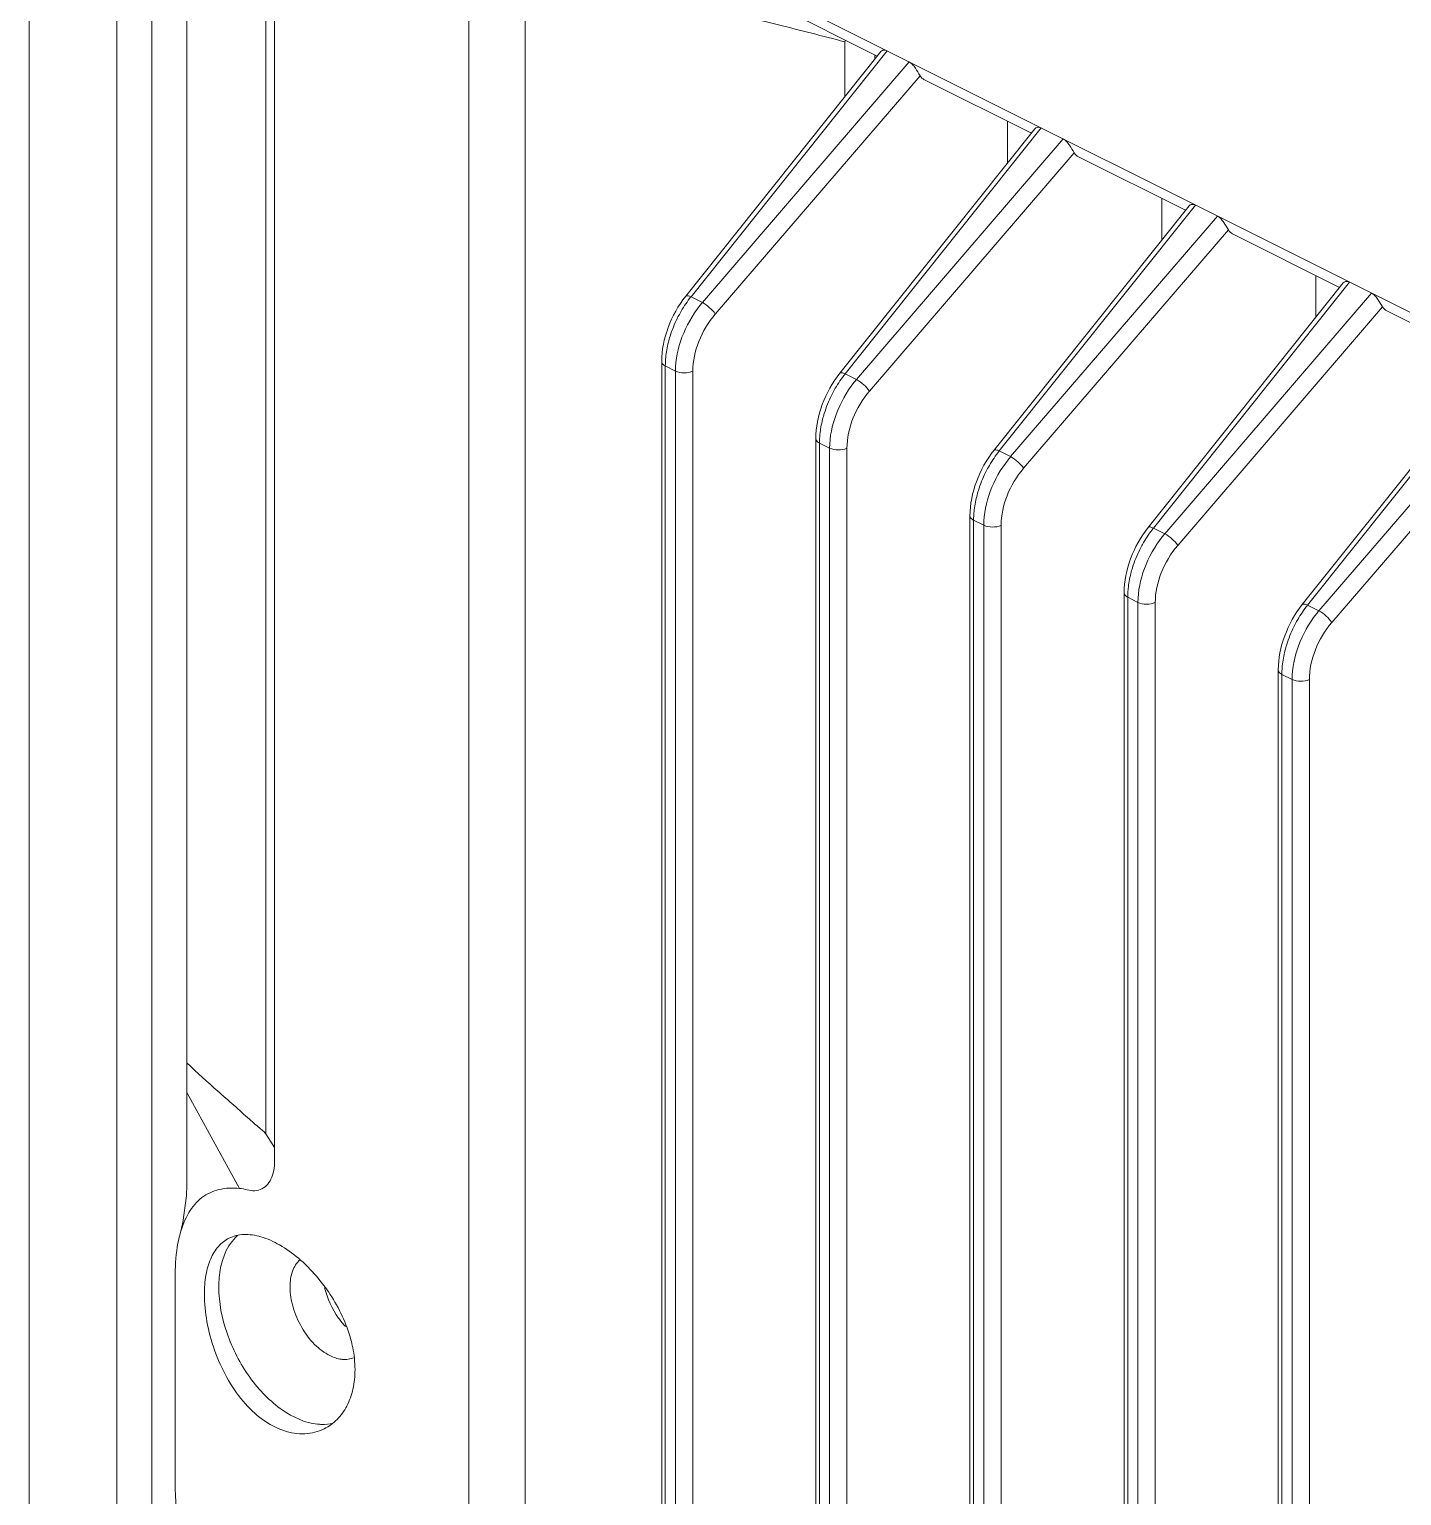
# Model space of a CAD drawing. Header units: millimetres. Extents: x 0 to 2382, y 0 to 1684.
# Drawn here: x 1841.5 to 1896.9, y 1134.6 to 1193.8 of the extents above; entities that cross this region are included whole.
import ezdxf

# ---------------------------------------------------------------- set-up
doc = ezdxf.new("R2010")
doc.units = ezdxf.units.MM
doc.layers.get('0').update_dxf_attribs({"lineweight": 13})

msp = doc.modelspace()

# ---------------------------------------------------------------- linework, layer by layer
msp.add_line((1841.544, 1272.654), (1841.544, 773.518))
at = {"lineweight": 9}
for p, q in [((1845.08, 924.323), (1845.08, 1260.341)), ((1846.494, 1260.341), (1846.494, 924.323)), ((1859.293, 1223.98), (1859.293, 1098.752)), ((1847.908, 1152.07), (1847.908, 1215.632)), ((1851.09, 1149.206), (1851.09, 1211.578)), ((1851.442, 1211.494), (1851.443, 1148.655)), ((1861.563, 1137.528), (1861.563, 1208.542)), ((1871.334, 1195.333), (1974.178, 1143.911)), ((1871.693, 1194.742), (1875.773, 1192.702)), ((1874.464, 1193.28), (1874.464, 1191.063)), ((1868.042, 1183.015), (1875.917, 1192.883)), ((1868.256, 1182.99), (1876.175, 1192.912)), ((1877.059, 1192.47), (1868.714, 1182.761)), ((1875.67, 1192.754), (1875.67, 1192.573)), ((1876.13, 1192.93), (1876.175, 1192.912)), ((1869.235, 1182.293), (1877.503, 1191.912)), ((1877.675, 1191.751), (1881.995, 1189.591)), ((1881.036, 1190.071), (1881.036, 1188.389)), ((1874.264, 1179.904), (1882.139, 1189.771)), ((1874.478, 1179.879), (1882.397, 1189.801)), ((1882.352, 1189.819), (1882.397, 1189.801)), ((1883.282, 1189.359), (1874.937, 1179.649)), ((1875.458, 1179.181), (1883.725, 1188.801)), ((1883.897, 1188.64), (1888.218, 1186.48)), ((1880.487, 1176.793), (1888.362, 1186.66)), ((1880.701, 1176.767), (1888.62, 1186.69)), ((1887.259, 1186.959), (1887.259, 1185.278)), ((1888.575, 1186.708), (1888.62, 1186.69)), ((1889.504, 1186.248), (1881.159, 1176.538)), ((1881.68, 1176.07), (1889.948, 1185.69)), ((1890.12, 1185.529), (1894.44, 1183.368)), ((1886.709, 1173.681), (1894.584, 1183.549)), ((1886.923, 1173.656), (1894.842, 1183.578)), ((1893.481, 1183.848), (1893.481, 1182.167)), ((1894.797, 1183.597), (1894.842, 1183.578)), ((1868.256, 1182.99), (1868.714, 1182.761)), ((1895.727, 1183.136), (1887.382, 1173.427)), ((1887.903, 1172.959), (1896.171, 1182.579)), ((1896.342, 1182.417), (1900.663, 1180.257)), ((1867.072, 1097.071), (1867.072, 1180.375)), ((1867.218, 1180.198), (1867.218, 1096.894)), ((1867.631, 1179.992), (1867.218, 1180.198)), ((1867.631, 1096.688), (1867.631, 1179.992)), ((1868.328, 1179.987), (1868.328, 1096.683)), ((1892.932, 1170.57), (1900.807, 1180.437)), ((1893.146, 1170.545), (1901.065, 1180.467)), ((1901.949, 1180.025), (1893.605, 1170.316)), ((1874.478, 1179.879), (1874.937, 1179.649)), ((1894.126, 1169.848), (1902.393, 1179.467)), ((1873.294, 1093.959), (1873.294, 1177.264)), ((1873.441, 1177.087), (1873.441, 1093.783)), ((1873.853, 1176.881), (1873.441, 1177.087)), ((1873.853, 1093.576), (1873.853, 1176.881)), ((1874.551, 1176.876), (1874.551, 1093.572)), ((1880.701, 1176.767), (1881.159, 1176.538)), ((1879.517, 1090.848), (1879.517, 1174.152)), ((1879.663, 1173.976), (1879.663, 1090.671)), ((1880.076, 1173.769), (1879.663, 1173.976)), ((1880.076, 1090.465), (1880.076, 1173.769)), ((1880.773, 1173.765), (1880.773, 1090.46)), ((1886.923, 1173.656), (1887.382, 1173.427)), ((1885.739, 1087.737), (1885.739, 1171.041)), ((1885.886, 1170.864), (1885.886, 1087.56)), ((1886.298, 1170.658), (1885.886, 1170.864)), ((1886.298, 1087.354), (1886.298, 1170.658)), ((1886.996, 1170.654), (1886.996, 1087.349)), ((1893.146, 1170.545), (1893.605, 1170.316)), ((1891.962, 1084.625), (1891.962, 1167.93)), ((1892.108, 1167.753), (1892.108, 1084.449)), ((1892.521, 1167.547), (1892.108, 1167.753)), ((1892.521, 1084.243), (1892.521, 1167.547)), ((1893.218, 1167.542), (1893.218, 1084.238)), ((1847.908, 1150.879), (1847.908, 1152.07)), ((1847.908, 1147.142), (1847.908, 1150.879)), ((1850.028, 1147.009), (1847.908, 1150.879)), ((1851.443, 1148.655), (1851.09, 1149.206)), ((1847.437, 1143.545), (1847.437, 1134.888)), ((1861.564, 1129.735), (1861.563, 1137.528))]:
    msp.add_line(p, q, dxfattribs=at)
msp.add_lwpolyline([(1847.908, 1147.142), (1847.895, 1146.712), (1847.745, 1145.634), (1847.631, 1145.172)], dxfattribs=at)
for centre, radius, start, end in [((1875.746, 1192.663), 1.423, 151.40232, 154.30745), ((1871.653, 1180.262), 4.357, 141.23397, 142.41721), ((1871.984, 1179.968), 4.3, 139.5025, 141.63424), ((1870.543, 1180.197), 3.324, 177.44228, 179.98064), ((1877.876, 1177.15), 4.357, 141.23397, 142.41721), ((1878.207, 1176.857), 4.3, 139.5025, 141.63424), ((1876.765, 1177.086), 3.324, 177.44228, 179.98064), ((1884.098, 1174.039), 4.357, 141.23397, 142.41721), ((1884.429, 1173.746), 4.3, 139.5025, 141.63424), ((1882.988, 1173.974), 3.324, 177.44228, 179.98064), ((1890.321, 1170.928), 4.357, 141.23397, 142.41721), ((1890.652, 1170.634), 4.3, 139.5025, 141.63424), ((1889.21, 1170.863), 3.324, 177.44228, 179.98064), ((1896.543, 1167.817), 4.357, 141.23397, 142.41721), ((1896.874, 1167.523), 4.3, 139.5025, 141.63424), ((1895.433, 1167.752), 3.324, 177.44228, 179.98064)]:
    msp.add_arc(centre, radius, start, end, dxfattribs=at)
for centre in [(1878.134, 1192.64), (1884.356, 1189.529), (1890.579, 1186.417), (1896.801, 1183.306)]:
    msp.add_ellipse(centre, major_axis=(0.467, 0.885), ratio=0.62823, start_param=-3.497025, end_param=-3.128001, dxfattribs=at)
for points, knots in [([(1870.917, 1194.181), (1871.207, 1194.109), (1872.391, 1193.814), (1873.573, 1193.512), (1874.464, 1193.28)], [0, 0, 0, 0, 0.245485, 1, 1, 1, 1]), ([(1875.916, 1192.883), (1875.938, 1192.91), (1876.01, 1192.951), (1876.09, 1192.943), (1876.13, 1192.93)], [0, 0, 0, 0, 0.451435, 1, 1, 1, 1]), ([(1877.059, 1192.47), (1877.11, 1192.444), (1877.205, 1192.364), (1877.351, 1192.172), (1877.441, 1192.013), (1877.503, 1191.912)], [0, 0, 0, 0, 0.23838, 0.507774, 1, 1, 1, 1]), ([(1882.139, 1189.772), (1882.16, 1189.799), (1882.232, 1189.84), (1882.312, 1189.832), (1882.352, 1189.819)], [0, 0, 0, 0, 0.451435, 1, 1, 1, 1]), ([(1883.282, 1189.359), (1883.333, 1189.333), (1883.428, 1189.252), (1883.573, 1189.061), (1883.664, 1188.902), (1883.725, 1188.801)], [0, 0, 0, 0, 0.23838, 0.507774, 1, 1, 1, 1]), ([(1888.361, 1186.66), (1888.383, 1186.687), (1888.455, 1186.728), (1888.535, 1186.72), (1888.575, 1186.708)], [0, 0, 0, 0, 0.451435, 1, 1, 1, 1]), ([(1889.504, 1186.248), (1889.555, 1186.222), (1889.65, 1186.141), (1889.796, 1185.95), (1889.886, 1185.79), (1889.948, 1185.69)], [0, 0, 0, 0, 0.23838, 0.507774, 1, 1, 1, 1]), ([(1894.584, 1183.549), (1894.605, 1183.576), (1894.677, 1183.617), (1894.757, 1183.609), (1894.797, 1183.597)], [0, 0, 0, 0, 0.451435, 1, 1, 1, 1]), ([(1868.042, 1183.015), (1867.74, 1182.637), (1867.271, 1181.792), (1867.072, 1180.841), (1867.072, 1180.375)], [0, 0, 0, 0, 0.509629, 1, 1, 1, 1]), ([(1867.704, 1182.122), (1867.739, 1182.193), (1867.885, 1182.47), (1868.057, 1182.734), (1868.2, 1182.919)], [0, 0, 0, 0, 0.25338, 1, 1, 1, 1]), ([(1868.256, 1182.99), (1868.212, 1183.01), (1868.148, 1183.04), (1868.058, 1183.036), (1868.042, 1183.015)], [0, 0, 0, 0, 0.644998, 1, 1, 1, 1]), ([(1895.727, 1183.136), (1895.778, 1183.111), (1895.873, 1183.03), (1896.018, 1182.839), (1896.109, 1182.679), (1896.171, 1182.579)], [0, 0, 0, 0, 0.23838, 0.507774, 1, 1, 1, 1]), ([(1868.613, 1182.637), (1868.308, 1182.252), (1867.834, 1181.408), (1867.631, 1180.454), (1867.631, 1179.992)], [0, 0, 0, 0, 0.515041, 1, 1, 1, 1]), ([(1869.235, 1182.293), (1869.175, 1182.389), (1869.009, 1182.559), (1868.821, 1182.704), (1868.714, 1182.761)], [0, 0, 0, 0, 0.484512, 1, 1, 1, 1]), ([(1867.343, 1181.152), (1867.364, 1181.234), (1867.458, 1181.567), (1867.588, 1181.889), (1867.704, 1182.122)], [0, 0, 0, 0, 0.246489, 1, 1, 1, 1]), ([(1868.328, 1179.987), (1868.328, 1180.395), (1868.518, 1181.233), (1868.955, 1181.966), (1869.235, 1182.293)], [0, 0, 0, 0, 0.486303, 1, 1, 1, 1]), ([(1867.222, 1180.345), (1867.224, 1180.411), (1867.244, 1180.682), (1867.293, 1180.952), (1867.343, 1181.152)], [0, 0, 0, 0, 0.241228, 1, 1, 1, 1]), ([(1867.218, 1180.198), (1867.197, 1180.209), (1867.13, 1180.247), (1867.072, 1180.321), (1867.072, 1180.375)], [0, 0, 0, 0, 0.307754, 1, 1, 1, 1]), ([(1868.328, 1179.987), (1868.221, 1179.936), (1867.979, 1179.9), (1867.736, 1179.939), (1867.631, 1179.992)], [0, 0, 0, 0, 0.501917, 1, 1, 1, 1]), ([(1874.264, 1179.904), (1873.962, 1179.526), (1873.493, 1178.681), (1873.294, 1177.729), (1873.294, 1177.264)], [0, 0, 0, 0, 0.509629, 1, 1, 1, 1]), ([(1874.835, 1179.526), (1874.531, 1179.141), (1874.057, 1178.297), (1873.853, 1177.343), (1873.853, 1176.881)], [0, 0, 0, 0, 0.515041, 1, 1, 1, 1]), ([(1873.926, 1179.01), (1873.962, 1179.081), (1874.108, 1179.359), (1874.28, 1179.622), (1874.423, 1179.808)], [0, 0, 0, 0, 0.25338, 1, 1, 1, 1]), ([(1874.478, 1179.879), (1874.435, 1179.899), (1874.37, 1179.928), (1874.281, 1179.925), (1874.264, 1179.904)], [0, 0, 0, 0, 0.644998, 1, 1, 1, 1]), ([(1875.458, 1179.181), (1875.397, 1179.278), (1875.231, 1179.448), (1875.044, 1179.592), (1874.937, 1179.649)], [0, 0, 0, 0, 0.484512, 1, 1, 1, 1]), ([(1873.566, 1178.041), (1873.587, 1178.123), (1873.681, 1178.455), (1873.81, 1178.777), (1873.926, 1179.01)], [0, 0, 0, 0, 0.246489, 1, 1, 1, 1]), ([(1874.551, 1176.876), (1874.551, 1177.284), (1874.741, 1178.122), (1875.177, 1178.855), (1875.458, 1179.181)], [0, 0, 0, 0, 0.486302, 1, 1, 1, 1]), ([(1873.444, 1177.234), (1873.447, 1177.3), (1873.467, 1177.571), (1873.515, 1177.84), (1873.566, 1178.041)], [0, 0, 0, 0, 0.241228, 1, 1, 1, 1]), ([(1873.441, 1177.087), (1873.419, 1177.098), (1873.353, 1177.136), (1873.294, 1177.209), (1873.294, 1177.264)], [0, 0, 0, 0, 0.307754, 1, 1, 1, 1]), ([(1874.551, 1176.876), (1874.443, 1176.825), (1874.201, 1176.788), (1873.959, 1176.828), (1873.853, 1176.881)], [0, 0, 0, 0, 0.501917, 1, 1, 1, 1]), ([(1880.487, 1176.793), (1880.185, 1176.414), (1879.716, 1175.569), (1879.517, 1174.618), (1879.517, 1174.152)], [0, 0, 0, 0, 0.509629, 1, 1, 1, 1]), ([(1881.058, 1176.415), (1880.753, 1176.03), (1880.279, 1175.185), (1880.076, 1174.231), (1880.076, 1173.769)], [0, 0, 0, 0, 0.515041, 1, 1, 1, 1]), ([(1880.149, 1175.899), (1880.184, 1175.97), (1880.33, 1176.247), (1880.502, 1176.511), (1880.645, 1176.697)], [0, 0, 0, 0, 0.25338, 1, 1, 1, 1]), ([(1880.701, 1176.767), (1880.657, 1176.788), (1880.593, 1176.817), (1880.503, 1176.813), (1880.487, 1176.793)], [0, 0, 0, 0, 0.644998, 1, 1, 1, 1]), ([(1881.68, 1176.07), (1881.62, 1176.167), (1881.454, 1176.337), (1881.266, 1176.481), (1881.159, 1176.538)], [0, 0, 0, 0, 0.484512, 1, 1, 1, 1]), ([(1879.788, 1174.929), (1879.809, 1175.012), (1879.903, 1175.344), (1880.033, 1175.666), (1880.149, 1175.899)], [0, 0, 0, 0, 0.246489, 1, 1, 1, 1]), ([(1880.773, 1173.765), (1880.773, 1174.172), (1880.963, 1175.011), (1881.4, 1175.744), (1881.68, 1176.07)], [0, 0, 0, 0, 0.486302, 1, 1, 1, 1]), ([(1879.667, 1174.123), (1879.67, 1174.188), (1879.689, 1174.46), (1879.738, 1174.729), (1879.788, 1174.929)], [0, 0, 0, 0, 0.241228, 1, 1, 1, 1]), ([(1879.663, 1173.976), (1879.642, 1173.986), (1879.575, 1174.025), (1879.517, 1174.098), (1879.517, 1174.152)], [0, 0, 0, 0, 0.307754, 1, 1, 1, 1]), ([(1880.773, 1173.765), (1880.666, 1173.714), (1880.424, 1173.677), (1880.181, 1173.716), (1880.076, 1173.769)], [0, 0, 0, 0, 0.501917, 1, 1, 1, 1]), ([(1886.709, 1173.681), (1886.407, 1173.303), (1885.938, 1172.458), (1885.739, 1171.507), (1885.739, 1171.041)], [0, 0, 0, 0, 0.509629, 1, 1, 1, 1]), ([(1886.371, 1172.788), (1886.407, 1172.859), (1886.553, 1173.136), (1886.725, 1173.4), (1886.868, 1173.585)], [0, 0, 0, 0, 0.25338, 1, 1, 1, 1]), ([(1886.923, 1173.656), (1886.88, 1173.676), (1886.815, 1173.706), (1886.726, 1173.702), (1886.709, 1173.681)], [0, 0, 0, 0, 0.644998, 1, 1, 1, 1]), ([(1887.903, 1172.959), (1887.842, 1173.055), (1887.676, 1173.226), (1887.489, 1173.37), (1887.382, 1173.427)], [0, 0, 0, 0, 0.484512, 1, 1, 1, 1]), ([(1887.28, 1173.303), (1886.976, 1172.919), (1886.502, 1172.074), (1886.298, 1171.12), (1886.298, 1170.658)], [0, 0, 0, 0, 0.515041, 1, 1, 1, 1]), ([(1886.996, 1170.654), (1886.996, 1171.061), (1887.186, 1171.899), (1887.622, 1172.633), (1887.903, 1172.959)], [0, 0, 0, 0, 0.486302, 1, 1, 1, 1]), ([(1886.011, 1171.818), (1886.032, 1171.901), (1886.126, 1172.233), (1886.256, 1172.555), (1886.371, 1172.788)], [0, 0, 0, 0, 0.246489, 1, 1, 1, 1]), ([(1885.889, 1171.011), (1885.892, 1171.077), (1885.912, 1171.349), (1885.961, 1171.618), (1886.011, 1171.818)], [0, 0, 0, 0, 0.241228, 1, 1, 1, 1]), ([(1885.886, 1170.864), (1885.864, 1170.875), (1885.798, 1170.913), (1885.739, 1170.987), (1885.739, 1171.041)], [0, 0, 0, 0, 0.307754, 1, 1, 1, 1]), ([(1886.996, 1170.654), (1886.888, 1170.602), (1886.646, 1170.566), (1886.404, 1170.605), (1886.298, 1170.658)], [0, 0, 0, 0, 0.501917, 1, 1, 1, 1]), ([(1892.932, 1170.57), (1892.63, 1170.192), (1892.161, 1169.347), (1891.962, 1168.396), (1891.962, 1167.93)], [0, 0, 0, 0, 0.509629, 1, 1, 1, 1]), ([(1892.594, 1169.676), (1892.629, 1169.748), (1892.775, 1170.025), (1892.948, 1170.289), (1893.09, 1170.474)], [0, 0, 0, 0, 0.25338, 1, 1, 1, 1]), ([(1893.146, 1170.545), (1893.102, 1170.565), (1893.038, 1170.594), (1892.948, 1170.591), (1892.932, 1170.57)], [0, 0, 0, 0, 0.644998, 1, 1, 1, 1]), ([(1893.503, 1170.192), (1893.198, 1169.807), (1892.725, 1168.963), (1892.521, 1168.009), (1892.521, 1167.547)], [0, 0, 0, 0, 0.515041, 1, 1, 1, 1]), ([(1894.125, 1169.848), (1894.065, 1169.944), (1893.899, 1170.114), (1893.711, 1170.259), (1893.605, 1170.316)], [0, 0, 0, 0, 0.484512, 1, 1, 1, 1]), ([(1892.234, 1168.707), (1892.254, 1168.789), (1892.348, 1169.122), (1892.478, 1169.444), (1892.594, 1169.676)], [0, 0, 0, 0, 0.246489, 1, 1, 1, 1]), ([(1893.218, 1167.542), (1893.218, 1167.95), (1893.408, 1168.788), (1893.845, 1169.521), (1894.126, 1169.848)], [0, 0, 0, 0, 0.486302, 1, 1, 1, 1]), ([(1892.112, 1167.9), (1892.115, 1167.966), (1892.134, 1168.237), (1892.183, 1168.507), (1892.234, 1168.707)], [0, 0, 0, 0, 0.241228, 1, 1, 1, 1]), ([(1892.108, 1167.753), (1892.087, 1167.764), (1892.02, 1167.802), (1891.962, 1167.875), (1891.962, 1167.93)], [0, 0, 0, 0, 0.307754, 1, 1, 1, 1]), ([(1893.218, 1167.542), (1893.111, 1167.491), (1892.869, 1167.455), (1892.626, 1167.494), (1892.521, 1167.547)], [0, 0, 0, 0, 0.501917, 1, 1, 1, 1]), ([(1847.908, 1152.07), (1848.313, 1151.678), (1849.16, 1150.925), (1850.011, 1150.178), (1850.434, 1149.797)], [0, 0, 0, 0, 0.497678, 1, 1, 1, 1]), ([(1851.048, 1149.271), (1850.997, 1149.314), (1850.871, 1149.422), (1850.661, 1149.592), (1850.51, 1149.727), (1850.434, 1149.797)], [0, 0, 0, 0, 0.248627, 0.618295, 1, 1, 1, 1]), ([(1851.09, 1149.206), (1851.087, 1149.203), (1851.076, 1149.199), (1851.067, 1149.214), (1851.057, 1149.236), (1851.051, 1149.257), (1851.048, 1149.271)], [0, 0, 0, 0, 0.136743, 0.292576, 0.524596, 1, 1, 1, 1]), ([(1850.028, 1147.009), (1850.133, 1146.998), (1850.337, 1146.949), (1850.643, 1146.894), (1850.947, 1146.97), (1851.188, 1147.173), (1851.354, 1147.467), (1851.443, 1147.831), (1851.45, 1148.235), (1851.442, 1148.514), (1851.442, 1148.655)], [0, 0, 0, 0, 0.11479, 0.228676, 0.334805, 0.442886, 0.562005, 0.696693, 0.846077, 1, 1, 1, 1]), ([(1850.028, 1147.009), (1849.753, 1147.037), (1849.211, 1147.018), (1848.464, 1146.674), (1847.921, 1146.016), (1847.712, 1145.471), (1847.63, 1145.172)], [0, 0, 0, 0, 0.249649, 0.479061, 0.720347, 1, 1, 1, 1]), ([(1847.63, 1145.172), (1847.597, 1145.051), (1847.476, 1144.517), (1847.436, 1143.966), (1847.437, 1143.545)], [0, 0, 0, 0, 0.230507, 1, 1, 1, 1]), ([(1849.342, 1144.103), (1849.372, 1144.204), (1849.507, 1144.573), (1849.733, 1144.913), (1849.947, 1145.104)], [0, 0, 0, 0, 0.26951, 1, 1, 1, 1]), ([(1849.604, 1144.999), (1849.787, 1145.091), (1850.229, 1145.192), (1850.942, 1145.075), (1851.693, 1144.734), (1852.17, 1144.39), (1852.409, 1144.189)], [0, 0, 0, 0, 0.200212, 0.428008, 0.695134, 1, 1, 1, 1]), ([(1848.611, 1142.736), (1848.611, 1142.995), (1848.646, 1143.484), (1848.828, 1144.15), (1849.14, 1144.678), (1849.444, 1144.919), (1849.604, 1144.999)], [0, 0, 0, 0, 0.300698, 0.564141, 0.792517, 1, 1, 1, 1]), ([(1849.193, 1143.027), (1849.193, 1143.122), (1849.204, 1143.485), (1849.263, 1143.847), (1849.342, 1144.103)], [0, 0, 0, 0, 0.263507, 1, 1, 1, 1]), ([(1852.474, 1144.128), (1852.337, 1144.008), (1852.119, 1143.649), (1852.069, 1143.244), (1852.069, 1143.027)], [0, 0, 0, 0, 0.455341, 1, 1, 1, 1]), ([(1852.409, 1144.189), (1852.486, 1144.124), (1852.796, 1143.848), (1853.08, 1143.542), (1853.278, 1143.298)], [0, 0, 0, 0, 0.242799, 1, 1, 1, 1]), ([(1853.278, 1143.298), (1853.421, 1143.12), (1853.955, 1142.391), (1854.352, 1141.554), (1854.526, 1140.902)], [0, 0, 0, 0, 0.252442, 1, 1, 1, 1]), ([(1848.611, 1142.736), (1848.611, 1142.366), (1848.69, 1141.598), (1848.994, 1140.464), (1849.481, 1139.374), (1850.128, 1138.417), (1850.903, 1137.669), (1851.764, 1137.195), (1852.65, 1137.046), (1853.209, 1137.187), (1853.45, 1137.307)], [0, 0, 0, 0, 0.132411, 0.27456, 0.418609, 0.557446, 0.685651, 0.800663, 0.903715, 1, 1, 1, 1]), ([(1849.193, 1143.026), (1849.193, 1142.398), (1849.452, 1141.099), (1850.204, 1139.641), (1851.037, 1138.645), (1851.893, 1137.907), (1852.667, 1137.546), (1853.173, 1137.495)], [0, 0, 0, 0, 0.258788, 0.534214, 0.666963, 0.790571, 1, 1, 1, 1]), ([(1853.678, 1140.259), (1853.449, 1140.373), (1853.012, 1140.713), (1852.507, 1141.389), (1852.164, 1142.182), (1852.069, 1142.752), (1852.069, 1143.027)], [0, 0, 0, 0, 0.229427, 0.487935, 0.753074, 1, 1, 1, 1]), ([(1854.307, 1141.434), (1854.207, 1141.54), (1853.832, 1142.003), (1853.572, 1142.56), (1853.465, 1142.995)], [0, 0, 0, 0, 0.245442, 1, 1, 1, 1]), ([(1854.526, 1140.902), (1854.553, 1140.8), (1854.646, 1140.404), (1854.692, 1139.996), (1854.692, 1139.695)], [0, 0, 0, 0, 0.259055, 1, 1, 1, 1]), ([(1854.29, 1140.105), (1854.241, 1140.105), (1854.029, 1140.117), (1853.823, 1140.187), (1853.678, 1140.259)], [0, 0, 0, 0, 0.233128, 1, 1, 1, 1]), ([(1854.63, 1140.173), (1854.603, 1140.162), (1854.494, 1140.123), (1854.378, 1140.106), (1854.29, 1140.105)], [0, 0, 0, 0, 0.245378, 1, 1, 1, 1]), ([(1853.45, 1137.307), (1853.64, 1137.402), (1853.999, 1137.666), (1854.398, 1138.227), (1854.642, 1138.923), (1854.692, 1139.431), (1854.692, 1139.695)], [0, 0, 0, 0, 0.225556, 0.462997, 0.720182, 1, 1, 1, 1]), ([(1853.173, 1137.495), (1853.228, 1137.489), (1853.441, 1137.476), (1853.657, 1137.497), (1853.81, 1137.534)], [0, 0, 0, 0, 0.258827, 1, 1, 1, 1]), ([(1848.376, 1130.587), (1848.07, 1131.284), (1847.621, 1132.699), (1847.436, 1134.175), (1847.437, 1134.888)], [0, 0, 0, 0, 0.516505, 1, 1, 1, 1])]:
    msp.add_open_spline(points, degree=3, knots=knots, dxfattribs=at)

doc.saveas('drawing.dxf')
